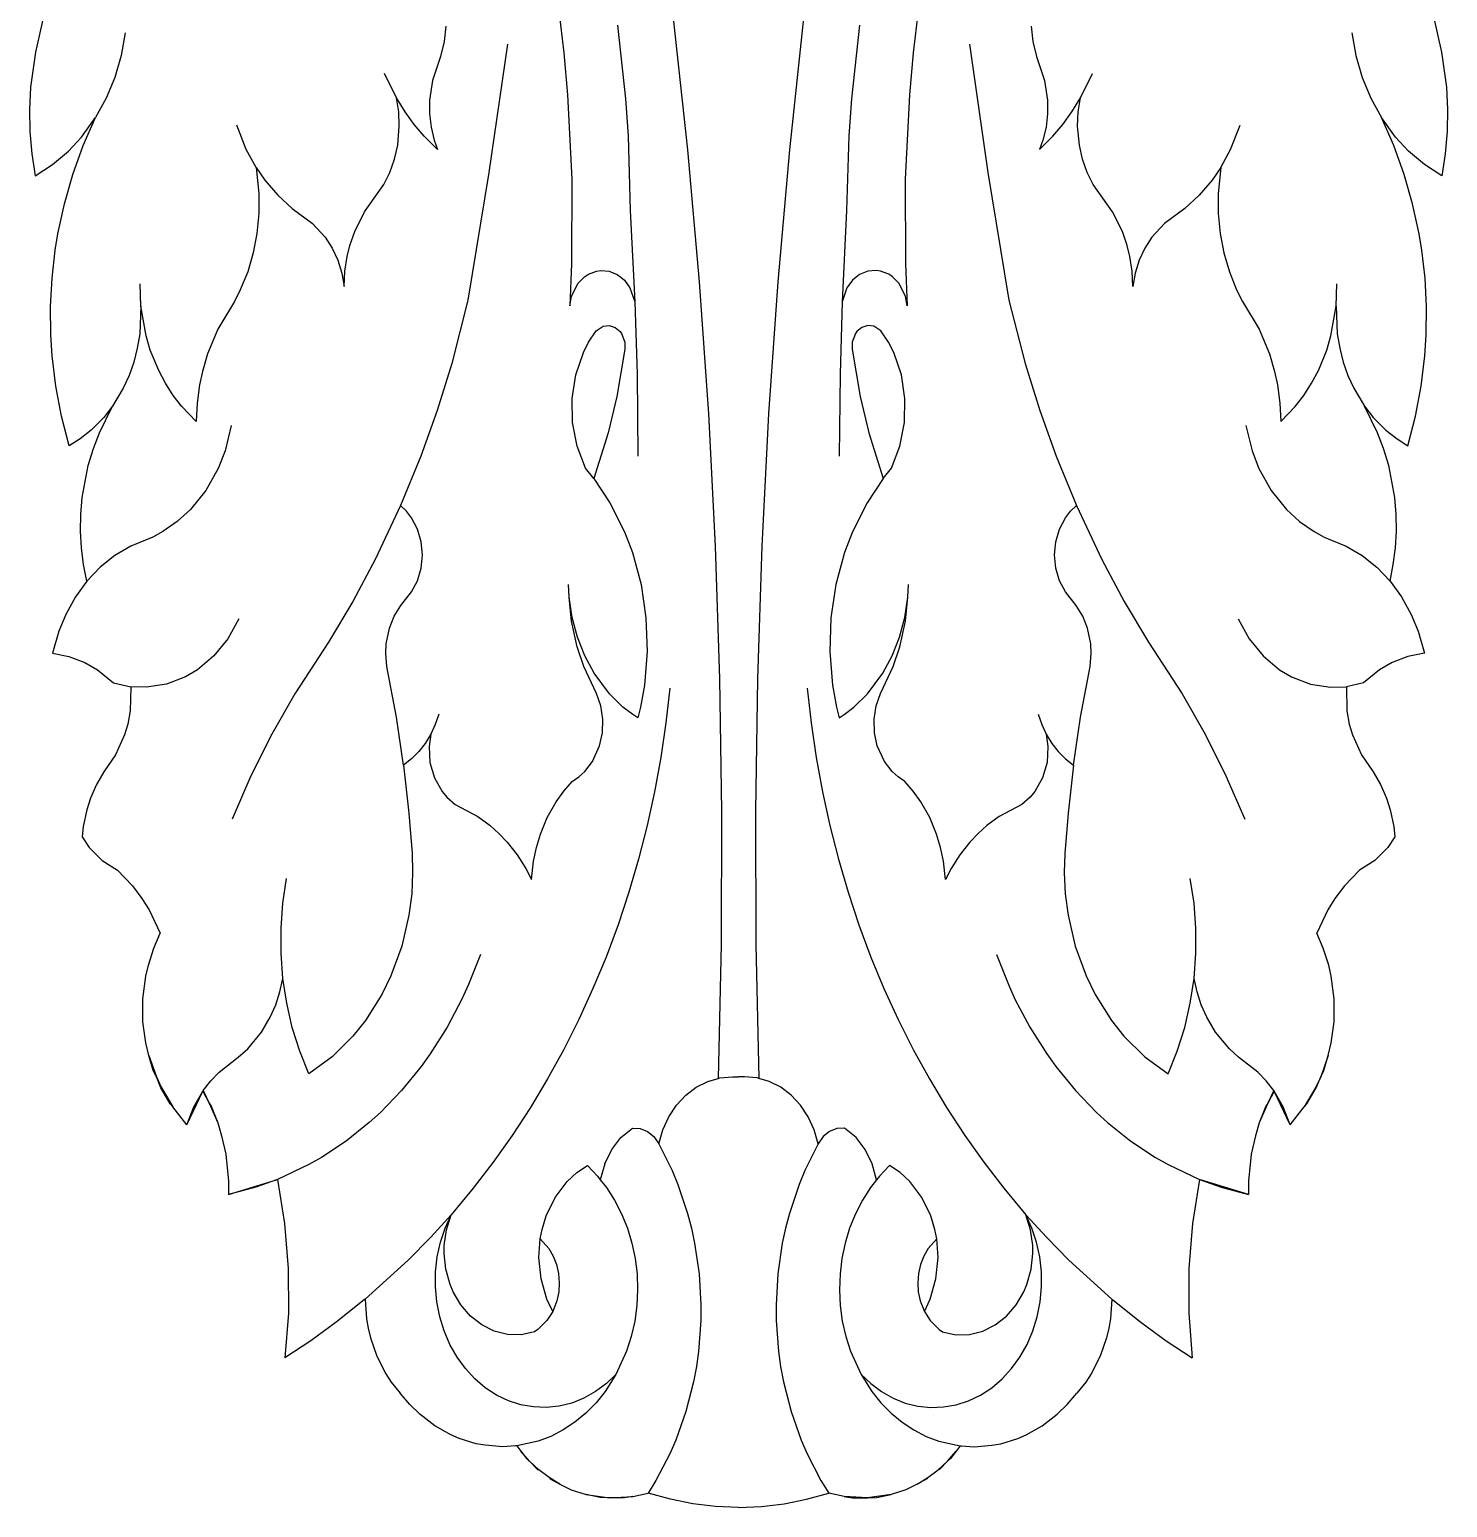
# Model space of a CAD drawing. Extents: x -785 to 785, y -677 to 677.
# Drawn here: x -70.9 to 51.1, y -137.6 to -10.3 of the extents above; entities that cross this region are included whole.
import ezdxf

# ---------------------------------------------------------------- set-up
doc = ezdxf.new("R2010")
doc.units = 0
doc.header["$MEASUREMENT"] = 0
doc.layers.get('0').update_dxf_attribs({"linetype": 'CONTINUOUS'})

msp = doc.modelspace()

# ---------------------------------------------------------------- linework, layer by layer
for p, q in [((-25.39, -8.73), (-24.96, -12.34)), ((5.56, -8.73), (5.13, -12.34)), ((-69.78, -9.49), (-70.43, -12.3)), ((-35.1, -10.07), (-35.26, -11.39)), ((-20.33, -9.96), (-19.64, -16.32)), ((-15.53, -9.36), (-14.31, -20.69)), ((-4.31, -9.36), (-5.52, -20.69)), ((0.5, -9.96), (-0.19, -16.32)), ((15.27, -10.07), (15.43, -11.39)), ((49.95, -9.49), (50.6, -12.3)), ((-62.7, -10.63), (-63.04, -12.58)), ((-35.26, -11.39), (-35.56, -12.68)), ((15.43, -11.39), (15.73, -12.68)), ((42.87, -10.63), (43.21, -12.58)), ((-70.43, -12.3), (-70.84, -15.31)), ((-63.04, -12.58), (-63.59, -14.47)), ((-35.56, -12.68), (-36.25, -14.73)), ((-29.81, -11.61), (-31.39, -22.64)), ((-24.96, -12.34), (-24.63, -15.96)), ((5.13, -12.34), (4.8, -15.96)), ((9.97, -11.61), (11.55, -22.64)), ((15.73, -12.68), (16.42, -14.73)), ((43.21, -12.58), (43.76, -14.47)), ((50.6, -12.3), (51.01, -15.31)), ((-63.59, -14.47), (-64.33, -16.26)), ((-39.36, -16.22), (-40.37, -14.14)), ((-36.25, -14.73), (-36.52, -16.44)), ((16.42, -14.73), (16.68, -16.44)), ((19.53, -16.22), (20.54, -14.14)), ((43.76, -14.47), (44.5, -16.26)), ((-70.84, -15.31), (-70.93, -17.22)), ((-64.33, -16.26), (-65.25, -17.93)), ((-39.16, -17.43), (-39.36, -16.22)), ((-38.61, -17.44), (-39.36, -16.22)), ((-36.52, -16.44), (-36.52, -17.6)), ((-24.63, -15.96), (-24.26, -23.22)), ((-19.64, -16.32), (-19.42, -19.51)), ((-0.19, -16.32), (-0.41, -19.51)), ((4.8, -15.96), (4.42, -23.22)), ((16.68, -16.44), (16.69, -17.6)), ((18.78, -17.44), (19.53, -16.22)), ((19.33, -17.43), (19.53, -16.22)), ((44.5, -16.26), (45.42, -17.93)), ((51.01, -15.31), (51.1, -17.22)), ((-70.93, -17.22), (-70.9, -19.13)), ((-39.11, -18.67), (-39.16, -17.43)), ((-37.83, -18.52), (-38.61, -17.44)), ((-36.52, -17.6), (-36.38, -18.75)), ((16.69, -17.6), (16.55, -18.75)), ((17.99, -18.52), (18.78, -17.44)), ((19.27, -18.67), (19.33, -17.43)), ((51.1, -17.22), (51.07, -19.13)), ((-66.47, -19.62), (-65.25, -17.93)), ((-66.31, -20.34), (-65.25, -17.93)), ((-52.28, -20.67), (-53.1, -18.58)), ((-39.25, -20.3), (-39.11, -18.67)), ((-36.97, -19.53), (-37.83, -18.52)), ((-36.38, -18.75), (-36.11, -19.87)), ((16.55, -18.75), (16.28, -19.87)), ((17.14, -19.53), (17.99, -18.52)), ((19.42, -20.3), (19.27, -18.67)), ((32.44, -20.67), (33.27, -18.58)), ((46.48, -20.34), (45.42, -17.93)), ((46.64, -19.62), (45.42, -17.93)), ((-70.9, -19.13), (-70.74, -21.04)), ((-67.59, -20.81), (-66.47, -19.62)), ((-67.21, -22.82), (-66.31, -20.34)), ((-39.52, -21.5), (-39.25, -20.3)), ((-35.82, -20.67), (-36.97, -19.53)), ((-36.11, -19.87), (-35.82, -20.67)), ((-19.42, -19.51), (-19.23, -25.91)), ((-0.41, -19.51), (-0.61, -25.91)), ((15.99, -20.67), (17.14, -19.53)), ((16.28, -19.87), (15.99, -20.67)), ((19.68, -21.5), (19.42, -20.3)), ((47.37, -22.82), (46.48, -20.34)), ((47.75, -20.81), (46.64, -19.62)), ((51.07, -19.13), (50.9, -21.04)), ((-70.74, -21.04), (-70.45, -22.93)), ((-68.96, -21.97), (-67.59, -20.81)), ((-51.43, -22.23), (-52.28, -20.67)), ((-39.92, -22.64), (-39.52, -21.5)), ((-14.31, -20.69), (-13.3, -32.05)), ((-5.52, -20.69), (-6.53, -32.05)), ((20.09, -22.64), (19.68, -21.5)), ((31.59, -22.23), (32.44, -20.67)), ((49.13, -21.97), (47.75, -20.81)), ((50.9, -21.04), (50.62, -22.93)), ((-70.45, -22.93), (-68.96, -21.97)), ((-67.93, -25.35), (-67.21, -22.82)), ((-51.43, -22.23), (-50.69, -23.31)), ((-51.43, -22.23), (-51.2, -24.45)), ((-40.45, -23.7), (-39.92, -22.64)), ((-31.39, -22.64), (-33.2, -33.63)), ((11.55, -22.64), (13.36, -33.63)), ((20.61, -23.7), (20.09, -22.64)), ((31.59, -22.23), (30.85, -23.31)), ((31.59, -22.23), (31.37, -24.45)), ((48.1, -25.35), (47.37, -22.82)), ((50.62, -22.93), (49.13, -21.97)), ((-50.69, -23.31), (-49.57, -24.61)), ((-42.1, -26.03), (-40.45, -23.7)), ((-24.26, -23.22), (-24.28, -30.51)), ((4.42, -23.22), (4.45, -30.51)), ((22.27, -26.03), (20.61, -23.7)), ((30.85, -23.31), (29.74, -24.61)), ((-68.49, -27.93), (-67.93, -25.35)), ((-51.2, -24.45), (-51.2, -26.18)), ((-49.57, -24.61), (-48.33, -25.74)), ((29.74, -24.61), (28.5, -25.74)), ((31.37, -24.45), (31.37, -26.18)), ((48.66, -27.93), (48.1, -25.35)), ((-51.2, -26.18), (-51.36, -27.89)), ((-48.33, -25.74), (-46.58, -27.03)), ((-42.95, -27.72), (-42.1, -26.03)), ((-19.23, -25.91), (-18.84, -33.78)), ((-0.61, -25.91), (-0.99, -33.78)), ((23.12, -27.72), (22.27, -26.03)), ((28.5, -25.74), (26.74, -27.03)), ((31.37, -26.18), (31.53, -27.89)), ((-68.73, -29.35), (-68.49, -27.93)), ((-51.36, -27.89), (-51.68, -29.57)), ((-46.58, -27.03), (-45.48, -28.23)), ((-43.37, -28.93), (-42.95, -27.72)), ((23.54, -28.93), (23.12, -27.72)), ((26.74, -27.03), (25.65, -28.23)), ((31.53, -27.89), (31.85, -29.57)), ((48.9, -29.35), (48.66, -27.93)), ((-45.48, -28.23), (-44.89, -29.18)), ((-44.89, -29.18), (-44.41, -30.21)), ((-43.6, -29.87), (-43.37, -28.93)), ((23.77, -29.87), (23.54, -28.93)), ((25.06, -29.18), (24.58, -30.21)), ((25.65, -28.23), (25.06, -29.18)), ((-69, -31.76), (-68.73, -29.35)), ((-51.68, -29.57), (-52.16, -31.2)), ((-44.41, -30.21), (-44.07, -31.31)), ((-43.8, -31.16), (-43.6, -29.87)), ((-24.28, -30.51), (-24.44, -34.14)), ((4.45, -30.51), (4.61, -34.14)), ((23.96, -31.16), (23.77, -29.87)), ((24.58, -30.21), (24.23, -31.31)), ((31.85, -29.57), (32.33, -31.2)), ((49.17, -31.76), (48.9, -29.35)), ((-69.12, -34.2), (-69, -31.76)), ((-52.16, -31.2), (-52.8, -32.76)), ((-44.07, -31.31), (-43.86, -32.46)), ((-43.86, -32.46), (-43.8, -31.16)), ((-23.72, -32.18), (-23.16, -31.62)), ((-23.16, -31.62), (-22.84, -31.41)), ((-22.84, -31.41), (-22.14, -31.14)), ((-22.14, -31.14), (-21.77, -31.09)), ((-21.77, -31.09), (-21.04, -31.15)), ((-21.04, -31.15), (-20.35, -31.44)), ((-20.35, -31.44), (-20.03, -31.66)), ((-20.03, -31.66), (-19.74, -31.93)), ((0.2, -31.66), (-0.1, -31.93)), ((0.51, -31.44), (0.2, -31.66)), ((1.21, -31.15), (0.51, -31.44)), ((1.94, -31.09), (1.21, -31.15)), ((2.31, -31.14), (1.94, -31.09)), ((3.01, -31.41), (2.31, -31.14)), ((3.33, -31.62), (3.01, -31.41)), ((3.89, -32.18), (3.33, -31.62)), ((24.02, -32.46), (23.96, -31.16)), ((24.23, -31.31), (24.02, -32.46)), ((32.33, -31.2), (32.96, -32.76)), ((49.29, -34.2), (49.17, -31.76)), ((-61.35, -34.17), (-61.42, -32.23)), ((-52.8, -32.76), (-53.3, -33.75)), ((-24.29, -33.3), (-23.72, -32.18)), ((-19.74, -31.93), (-19.26, -32.58)), ((-19.26, -32.58), (-18.84, -33.78)), ((-13.3, -32.05), (-12.5, -43.43)), ((-6.53, -32.05), (-7.33, -43.43)), ((-0.58, -32.58), (-0.99, -33.78)), ((-0.1, -31.93), (-0.58, -32.58)), ((4.45, -33.3), (3.89, -32.18)), ((32.96, -32.76), (33.47, -33.75)), ((41.51, -34.17), (41.59, -32.23)), ((-69.1, -36.63), (-69.12, -34.2)), ((-61.35, -34.17), (-61.45, -36.55)), ((-60.9, -36.72), (-61.35, -34.17)), ((-53.3, -33.75), (-54.72, -36.14)), ((-33.2, -33.63), (-34.6, -39.1)), ((-24.44, -34.14), (-24.29, -33.3)), ((-18.84, -33.78), (-18.65, -40.02)), ((-0.99, -33.78), (-1.18, -40.02)), ((4.61, -34.14), (4.45, -33.3)), ((13.36, -33.63), (14.76, -39.1)), ((33.47, -33.75), (34.89, -36.14)), ((41.07, -36.72), (41.51, -34.17)), ((41.51, -34.17), (41.62, -36.55)), ((49.27, -36.63), (49.29, -34.2)), ((-68.99, -38.42), (-69.1, -36.63)), ((-61.45, -36.55), (-61.66, -37.77)), ((-60.54, -37.94), (-60.9, -36.72)), ((-54.72, -36.14), (-55.62, -38.27)), ((-22.82, -37.25), (-22.17, -36.27)), ((-22.17, -36.27), (-21.56, -35.88)), ((-21.56, -35.88), (-21.04, -35.83)), ((-21.04, -35.83), (-20.54, -35.99)), ((-20.54, -35.99), (-20.11, -36.35)), ((-20.11, -36.35), (-20, -36.51)), ((-20, -36.51), (-19.71, -37.25)), ((0.16, -36.51), (-0.12, -37.25)), ((0.28, -36.35), (0.16, -36.51)), ((0.7, -35.99), (0.28, -36.35)), ((1.21, -35.83), (0.7, -35.99)), ((1.73, -35.88), (1.21, -35.83)), ((2.34, -36.27), (1.73, -35.88)), ((2.99, -37.25), (2.34, -36.27)), ((34.89, -36.14), (35.79, -38.27)), ((40.71, -37.94), (41.07, -36.72)), ((41.62, -36.55), (41.83, -37.77)), ((49.16, -38.42), (49.27, -36.63)), ((-61.66, -37.77), (-61.96, -38.97)), ((-59.82, -39.7), (-60.54, -37.94)), ((-23.93, -40.07), (-23.27, -38.14)), ((-23.27, -38.14), (-22.82, -37.25)), ((-19.7, -37.86), (-20.39, -41.92)), ((-19.71, -37.25), (-19.7, -37.86)), ((-0.12, -37.25), (-0.13, -37.86)), ((-0.13, -37.86), (0.56, -41.92)), ((3.44, -38.14), (2.99, -37.25)), ((4.1, -40.07), (3.44, -38.14)), ((39.99, -39.7), (40.71, -37.94)), ((41.83, -37.77), (42.13, -38.97)), ((-68.68, -41.04), (-68.99, -38.42)), ((-61.96, -38.97), (-62.37, -40.12)), ((-55.62, -38.27), (-56.06, -39.77)), ((-34.6, -39.1), (-35.84, -43.13)), ((14.76, -39.1), (16.01, -43.13)), ((35.79, -38.27), (36.23, -39.77)), ((42.13, -38.97), (42.54, -40.12)), ((48.84, -41.04), (49.16, -38.42)), ((-62.37, -40.12), (-62.87, -41.23)), ((-59.24, -40.8), (-59.82, -39.7)), ((-56.06, -39.77), (-56.31, -40.93)), ((-24.24, -42.11), (-23.93, -40.07)), ((-18.65, -40.02), (-18.58, -47.08)), ((-1.18, -40.02), (-1.25, -47.08)), ((4.41, -42.11), (4.1, -40.07)), ((36.23, -39.77), (36.47, -40.93)), ((39.4, -40.8), (39.99, -39.7)), ((42.54, -40.12), (43.04, -41.23)), ((-68.19, -43.63), (-68.68, -41.04)), ((-62.87, -41.23), (-63.79, -42.76)), ((-58.57, -41.84), (-59.24, -40.8)), ((-57.83, -42.8), (-58.57, -41.84)), ((-56.31, -40.93), (-56.51, -42.5)), ((-20.39, -41.92), (-21.13, -45.06)), ((0.56, -41.92), (1.3, -45.06)), ((36.47, -40.93), (36.68, -42.5)), ((37.99, -42.8), (38.74, -41.84)), ((38.74, -41.84), (39.4, -40.8)), ((43.04, -41.23), (43.95, -42.76)), ((48.36, -43.63), (48.84, -41.04)), ((-64.92, -45.07), (-63.79, -42.76)), ((-63.79, -42.76), (-64.54, -43.73)), ((-56.58, -44.09), (-57.83, -42.8)), ((-56.51, -42.5), (-56.58, -44.09)), ((-35.84, -43.13), (-37.26, -47.08)), ((-24.2, -44.18), (-24.24, -42.11)), ((4.37, -44.18), (4.41, -42.11)), ((16.01, -43.13), (17.43, -47.08)), ((36.68, -42.5), (36.75, -44.09)), ((36.75, -44.09), (37.99, -42.8)), ((43.95, -42.76), (44.71, -43.73)), ((45.08, -45.07), (43.95, -42.76)), ((-67.53, -46.18), (-68.19, -43.63)), ((-64.54, -43.73), (-65.63, -44.83)), ((-53.57, -44.44), (-54.11, -46.6)), ((-23.81, -46.2), (-24.2, -44.18)), ((-12.5, -43.43), (-11.91, -54.83)), ((-7.33, -43.43), (-7.92, -54.83)), ((3.98, -46.2), (4.37, -44.18)), ((33.74, -44.44), (34.28, -46.6)), ((44.71, -43.73), (45.8, -44.83)), ((47.7, -46.18), (48.36, -43.63)), ((-66.59, -45.59), (-67.53, -46.18)), ((-65.63, -44.83), (-66.59, -45.59)), ((-65.43, -46.42), (-64.92, -45.07)), ((-21.13, -45.06), (-22.37, -48.99)), ((1.3, -45.06), (2.54, -48.99)), ((45.6, -46.42), (45.08, -45.07)), ((45.8, -44.83), (46.76, -45.59)), ((46.76, -45.59), (47.7, -46.18)), ((-65.88, -47.88), (-65.43, -46.42)), ((-54.11, -46.6), (-54.71, -48.14)), ((-23.08, -48.09), (-23.81, -46.2)), ((3.25, -48.09), (3.98, -46.2)), ((34.28, -46.6), (34.88, -48.14)), ((46.05, -47.88), (45.6, -46.42)), ((-66.4, -50.64), (-65.88, -47.88)), ((-54.71, -48.14), (-55.77, -50.02)), ((-37.26, -47.08), (-39, -51.32)), ((-22.37, -48.99), (-23.08, -48.09)), ((2.54, -48.99), (3.25, -48.09)), ((17.43, -47.08), (19.17, -51.32)), ((34.88, -48.14), (35.94, -50.02)), ((46.56, -50.64), (46.05, -47.88)), ((-22.37, -48.99), (-20.98, -51.08)), ((2.54, -48.99), (1.15, -51.08)), ((-66.52, -52.08), (-66.4, -50.64)), ((-55.77, -50.02), (-57.08, -51.66)), ((35.94, -50.02), (37.25, -51.66)), ((46.69, -52.08), (46.56, -50.64)), ((-66.54, -53.53), (-66.52, -52.08)), ((-57.08, -51.66), (-58.22, -52.7)), ((-39, -51.32), (-41.18, -55.95)), ((-38.5, -51.8), (-39, -51.32)), ((-38.06, -52.37), (-38.5, -51.8)), ((-20.98, -51.08), (-19.73, -53.58)), ((1.15, -51.08), (-0.1, -53.58)), ((18.23, -52.37), (18.66, -51.8)), ((18.66, -51.8), (19.17, -51.32)), ((19.17, -51.32), (21.35, -55.95)), ((37.25, -51.66), (38.38, -52.7)), ((46.71, -53.53), (46.69, -52.08)), ((-58.22, -52.7), (-59.45, -53.56)), ((-37.55, -53.34), (-38.06, -52.37)), ((-37.23, -54.43), (-37.55, -53.34)), ((17.4, -54.43), (17.72, -53.34)), ((17.72, -53.34), (18.23, -52.37)), ((38.38, -52.7), (39.62, -53.56)), ((-66.46, -54.97), (-66.54, -53.53)), ((-60.32, -54.03), (-62.22, -54.81)), ((-59.45, -53.56), (-60.32, -54.03)), ((-37.12, -55.57), (-37.23, -54.43)), ((-19.73, -53.58), (-19.05, -55.35)), ((-0.1, -53.58), (-0.78, -55.35)), ((17.29, -55.57), (17.4, -54.43)), ((39.62, -53.56), (40.49, -54.03)), ((40.49, -54.03), (42.39, -54.81)), ((46.63, -54.97), (46.71, -53.53)), ((-66.28, -56.4), (-66.46, -54.97)), ((-63.59, -55.62), (-64.85, -56.62)), ((-62.22, -54.81), (-63.59, -55.62)), ((-41.18, -55.95), (-43.12, -59.57)), ((-37.23, -56.7), (-37.12, -55.57)), ((-19.05, -55.35), (-18.3, -58.12)), ((-11.91, -54.83), (-11.54, -66.24)), ((-7.92, -54.83), (-8.29, -66.24)), ((-0.78, -55.35), (-1.53, -58.12)), ((17.4, -56.7), (17.29, -55.57)), ((21.35, -55.95), (23.29, -59.57)), ((42.39, -54.81), (43.75, -55.62)), ((43.75, -55.62), (45.02, -56.62)), ((46.44, -56.4), (46.63, -54.97)), ((-65.99, -57.82), (-66.28, -56.4)), ((-64.85, -56.62), (-65.99, -57.82)), ((-37.54, -57.79), (-37.23, -56.7)), ((17.71, -57.79), (17.4, -56.7)), ((45.02, -56.62), (46.16, -57.82)), ((46.16, -57.82), (46.44, -56.4)), ((-65.99, -57.82), (-66.99, -59.18)), ((-38.05, -58.76), (-37.54, -57.79)), ((-24.49, -59.2), (-24.55, -58.11)), ((-18.3, -58.12), (-17.88, -60.98)), ((-1.53, -58.12), (-1.96, -60.98)), ((4.66, -59.2), (4.72, -58.11)), ((18.22, -58.76), (17.71, -57.79)), ((46.16, -57.82), (47.16, -59.18)), ((-66.99, -59.18), (-67.82, -60.69)), ((-43.12, -59.57), (-45.21, -63.09)), ((-38.99, -59.93), (-38.05, -58.76)), ((-24.29, -61.28), (-24.49, -59.2)), ((-24.23, -60.95), (-24.49, -59.2)), ((4.4, -60.95), (4.66, -59.2)), ((4.45, -61.28), (4.66, -59.2)), ((19.16, -59.93), (18.22, -58.76)), ((23.29, -59.57), (25.38, -63.09)), ((47.16, -59.18), (47.99, -60.69)), ((-67.82, -60.69), (-68.42, -62.12)), ((-39.95, -61.86), (-39.54, -60.84)), ((-39.54, -60.84), (-38.99, -59.93)), ((-23.78, -62.64), (-24.23, -60.95)), ((-17.88, -60.98), (-17.78, -63.88)), ((-1.96, -60.98), (-2.05, -63.88)), ((3.95, -62.64), (4.4, -60.95)), ((19.71, -60.84), (19.16, -59.93)), ((20.12, -61.86), (19.71, -60.84)), ((47.99, -60.69), (48.59, -62.12)), ((-68.42, -62.12), (-68.95, -64.03)), ((-52.92, -61.08), (-53.87, -62.79)), ((-40.24, -63.22), (-39.95, -61.86)), ((-23.79, -63.48), (-24.29, -61.28)), ((3.96, -63.48), (4.45, -61.28)), ((20.4, -63.22), (20.12, -61.86)), ((33.09, -61.08), (34.04, -62.79)), ((48.59, -62.12), (49.12, -64.03)), ((-53.87, -62.79), (-55.06, -64.26)), ((-45.21, -63.09), (-48.1, -67.54)), ((-40.28, -64.06), (-40.24, -63.22)), ((-23.22, -65.17), (-23.79, -63.48)), ((-23.15, -64.25), (-23.78, -62.64)), ((3.32, -64.25), (3.95, -62.64)), ((3.39, -65.17), (3.96, -63.48)), ((20.45, -64.06), (20.4, -63.22)), ((25.38, -63.09), (28.26, -67.54)), ((34.04, -62.79), (35.23, -64.26)), ((-68.95, -64.03), (-67.54, -64.3)), ((-67.54, -64.3), (-66.17, -64.83)), ((-66.17, -64.83), (-65.09, -65.45)), ((-55.06, -64.26), (-56.47, -65.45)), ((-40.18, -65.18), (-40.28, -64.06)), ((-22.34, -65.74), (-23.15, -64.25)), ((-17.78, -63.88), (-18.02, -66.77)), ((-2.05, -63.88), (-1.82, -66.77)), ((2.51, -65.74), (3.32, -64.25)), ((20.35, -65.18), (20.45, -64.06)), ((35.23, -64.26), (36.64, -65.45)), ((46.34, -64.83), (45.26, -65.45)), ((47.7, -64.3), (46.34, -64.83)), ((49.12, -64.03), (47.7, -64.3)), ((-65.09, -65.45), (-63.72, -66.58)), ((-57.5, -66.07), (-59.15, -66.7)), ((-56.47, -65.45), (-57.5, -66.07)), ((-39.36, -69.54), (-40.18, -65.18)), ((-22.13, -67.5), (-23.22, -65.17)), ((-21.01, -67.52), (-22.34, -65.74)), ((1.18, -67.52), (2.51, -65.74)), ((2.3, -67.5), (3.39, -65.17)), ((19.53, -69.54), (20.35, -65.18)), ((36.64, -65.45), (37.67, -66.07)), ((37.67, -66.07), (39.31, -66.7)), ((45.26, -65.45), (43.89, -66.58)), ((-63.72, -66.58), (-62.23, -66.91)), ((-62.23, -66.91), (-62.27, -68.99)), ((-60.86, -66.96), (-62.23, -66.91)), ((-59.15, -66.7), (-60.86, -66.96)), ((-18.02, -66.77), (-18.36, -68.67)), ((-15.83, -67.04), (-16.16, -70.03)), ((-11.54, -66.24), (-11.37, -77.66)), ((-8.29, -66.24), (-8.46, -77.66)), ((-4, -67.04), (-3.67, -70.03)), ((-1.82, -66.77), (-1.47, -68.67)), ((39.31, -66.7), (41.03, -66.96)), ((41.03, -66.96), (42.4, -66.91)), ((43.89, -66.58), (42.4, -66.91)), ((42.4, -66.91), (42.43, -68.99)), ((-48.1, -67.54), (-50.08, -71)), ((-21.76, -68.57), (-22.13, -67.5)), ((-21.59, -69.71), (-21.76, -68.57)), ((-19.86, -68.66), (-21.01, -67.52)), ((-19.02, -69.31), (-19.86, -68.66)), ((-18.36, -68.67), (-18.58, -69.6)), ((-1.47, -68.67), (-1.25, -69.6)), ((-0.81, -69.31), (0.02, -68.66)), ((0.02, -68.66), (1.18, -67.52)), ((1.76, -69.71), (1.93, -68.57)), ((1.93, -68.57), (2.3, -67.5)), ((28.26, -67.54), (30.24, -71)), ((-62.27, -68.99), (-62.48, -70.13)), ((-38.74, -73.66), (-39.36, -69.54)), ((-35.7, -69.27), (-36.01, -70.17)), ((-21.63, -70.87), (-21.59, -69.71)), ((-18.58, -69.6), (-19.02, -69.31)), ((-1.25, -69.6), (-0.81, -69.31)), ((1.8, -70.87), (1.76, -69.71)), ((15.87, -69.27), (16.18, -70.17)), ((18.91, -73.66), (19.53, -69.54)), ((42.43, -68.99), (42.65, -70.13)), ((-62.75, -71.06), (-63.53, -72.77)), ((-62.48, -70.13), (-62.75, -71.06)), ((-50.08, -71), (-51.88, -74.59)), ((-36.41, -71.01), (-36.88, -71.79)), ((-36.41, -71.01), (-36.55, -72.05)), ((-36.01, -70.17), (-36.41, -71.01)), ((-21.87, -71.99), (-21.63, -70.87)), ((-16.16, -70.03), (-16.6, -73)), ((-3.67, -70.03), (-3.23, -73)), ((2.03, -71.99), (1.8, -70.87)), ((16.18, -70.17), (16.57, -71.01)), ((16.57, -71.01), (16.72, -72.05)), ((16.57, -71.01), (17.05, -71.79)), ((30.24, -71), (32.04, -74.59)), ((42.65, -70.13), (42.92, -71.06)), ((42.92, -71.06), (43.7, -72.77)), ((-37.44, -72.5), (-38.06, -73.13)), ((-36.88, -71.79), (-37.44, -72.5)), ((-36.55, -72.05), (-36.47, -73.44)), ((-22.48, -73.35), (-21.87, -71.99)), ((2.65, -73.35), (2.03, -71.99)), ((16.72, -72.05), (16.64, -73.44)), ((17.05, -71.79), (17.61, -72.5)), ((17.61, -72.5), (18.23, -73.13)), ((-63.53, -72.77), (-64.55, -74.23)), ((-38.06, -73.13), (-38.74, -73.66)), ((-38.74, -73.66), (-38.28, -77.81)), ((-36.47, -73.44), (-36.09, -74.77)), ((-23.14, -74.21), (-22.48, -73.35)), ((-16.6, -73), (-17.14, -75.95)), ((-3.23, -73), (-2.69, -75.95)), ((3.31, -74.21), (2.65, -73.35)), ((16.64, -73.44), (16.26, -74.77)), ((18.23, -73.13), (18.91, -73.66)), ((18.91, -73.66), (18.45, -77.81)), ((43.7, -72.77), (44.72, -74.23)), ((-64.55, -74.23), (-65.18, -75.33)), ((-51.88, -74.59), (-53.49, -78.31)), ((-36.09, -74.77), (-35.43, -75.93)), ((-24.23, -75.07), (-23.66, -74.68)), ((-23.66, -74.68), (-23.14, -74.21)), ((3.83, -74.68), (3.31, -74.21)), ((4.39, -75.07), (3.83, -74.68)), ((16.26, -74.77), (15.6, -75.93)), ((32.04, -74.59), (33.66, -78.31)), ((44.72, -74.23), (45.34, -75.33)), ((-65.18, -75.33), (-65.68, -76.51)), ((-35.43, -75.93), (-35.01, -76.43)), ((-25.61, -76.83), (-24.96, -75.91)), ((-24.96, -75.91), (-24.23, -75.07)), ((-17.14, -75.95), (-17.78, -78.87)), ((-2.69, -75.95), (-2.06, -78.87)), ((5.12, -75.91), (4.39, -75.07)), ((5.78, -76.83), (5.12, -75.91)), ((15.6, -75.93), (15.18, -76.43)), ((45.34, -75.33), (45.85, -76.51)), ((-66, -77.51), (-66.31, -78.95)), ((-65.68, -76.51), (-66, -77.51)), ((-35.01, -76.43), (-34.29, -77.05)), ((-34.29, -77.05), (-32.35, -78.09)), ((-26.37, -78.17), (-25.61, -76.83)), ((6.54, -78.17), (5.78, -76.83)), ((14.46, -77.05), (12.52, -78.09)), ((15.18, -76.43), (14.46, -77.05)), ((45.85, -76.51), (46.17, -77.51)), ((46.17, -77.51), (46.48, -78.95)), ((-38.28, -77.81), (-38.01, -81.28)), ((-32.35, -78.09), (-31.28, -78.87)), ((-31.28, -78.87), (-30.53, -79.54)), ((-26.97, -79.61), (-26.37, -78.17)), ((-11.37, -77.66), (-11.42, -89.08)), ((-8.46, -77.66), (-8.42, -89.08)), ((7.13, -79.61), (6.54, -78.17)), ((11.45, -78.87), (10.7, -79.54)), ((12.52, -78.09), (11.45, -78.87)), ((18.45, -77.81), (18.18, -81.28)), ((-66.31, -78.95), (-66.41, -79.84)), ((-66.41, -79.84), (-65.8, -80.74)), ((-30.53, -79.54), (-29.83, -80.28)), ((-27.31, -80.75), (-26.97, -79.61)), ((-17.78, -78.87), (-18.51, -81.76)), ((-2.06, -78.87), (-1.32, -81.76)), ((7.48, -80.75), (7.13, -79.61)), ((10.7, -79.54), (9.99, -80.28)), ((46.58, -79.84), (45.96, -80.74)), ((46.48, -78.95), (46.58, -79.84)), ((-65.8, -80.74), (-64.68, -81.88)), ((-38.01, -81.28), (-37.96, -82.9)), ((-29.83, -80.28), (-28.97, -81.37)), ((-28.97, -81.37), (-28.22, -82.56)), ((-27.56, -81.92), (-27.31, -80.75)), ((7.72, -81.92), (7.48, -80.75)), ((9.14, -81.37), (8.39, -82.56)), ((9.99, -80.28), (9.14, -81.37)), ((18.18, -81.28), (18.12, -82.9)), ((45.96, -80.74), (44.85, -81.88)), ((-64.68, -81.88), (-63.37, -82.69)), ((-28.22, -82.56), (-27.73, -83.51)), ((-27.73, -83.51), (-27.56, -81.92)), ((-18.51, -81.76), (-19.35, -84.61)), ((-1.32, -81.76), (-0.48, -84.61)), ((7.9, -83.51), (7.72, -81.92)), ((8.39, -82.56), (7.9, -83.51)), ((44.85, -81.88), (43.54, -82.69)), ((-63.37, -82.69), (-62.08, -84.06)), ((-49.13, -85.54), (-48.81, -83.41)), ((-37.96, -82.9), (-38.04, -84.75)), ((18.12, -82.9), (18.21, -84.75)), ((29.3, -85.54), (28.97, -83.41)), ((43.54, -82.69), (42.25, -84.06)), ((-62.08, -84.06), (-61.26, -85.15)), ((-61.26, -85.15), (-60.64, -86.13)), ((-38.04, -84.75), (-38.28, -86.58)), ((-19.35, -84.61), (-20.28, -87.42)), ((-0.48, -84.61), (0.45, -87.42)), ((18.21, -84.75), (18.45, -86.58)), ((41.42, -85.15), (40.8, -86.13)), ((42.25, -84.06), (41.42, -85.15)), ((-60.64, -86.13), (-59.68, -88.12)), ((-49.29, -87.7), (-49.13, -85.54)), ((29.46, -87.7), (29.3, -85.54)), ((40.8, -86.13), (39.85, -88.12)), ((-49.29, -89.86), (-49.29, -87.7)), ((-38.28, -86.58), (-38.9, -89.25)), ((-20.28, -87.42), (-21.31, -90.18)), ((0.45, -87.42), (1.48, -90.18)), ((18.45, -86.58), (19.07, -89.25)), ((29.46, -89.86), (29.46, -87.7)), ((-60.24, -89.42), (-59.68, -88.12)), ((40.41, -89.42), (39.85, -88.12)), ((-60.71, -90.88), (-60.24, -89.42)), ((-49.13, -92.02), (-49.29, -89.86)), ((-38.9, -89.25), (-39.83, -91.8)), ((-32.13, -89.95), (-33.14, -92.54)), ((-21.31, -90.18), (-22.44, -92.89)), ((-11.42, -89.08), (-11.67, -100.64)), ((-8.42, -89.08), (-8.16, -100.64)), ((1.48, -90.18), (2.6, -92.89)), ((12.3, -89.95), (13.31, -92.54)), ((19.07, -89.25), (20, -91.8)), ((29.29, -92.02), (29.46, -89.86)), ((40.88, -90.88), (40.41, -89.42)), ((-60.93, -91.83), (-60.71, -90.88)), ((41.1, -91.83), (40.88, -90.88)), ((-61.18, -93.78), (-60.93, -91.83)), ((-49.38, -93.18), (-49.13, -92.02)), ((-48.8, -94.16), (-49.13, -92.02)), ((-39.83, -91.8), (-40.61, -93.41)), ((-33.14, -92.54), (-33.72, -93.8)), ((13.31, -92.54), (13.88, -93.8)), ((20, -91.8), (20.78, -93.41)), ((28.97, -94.16), (29.29, -92.02)), ((29.55, -93.18), (29.29, -92.02)), ((41.35, -93.78), (41.1, -91.83)), ((-61.17, -95.75), (-61.18, -93.78)), ((-49.75, -94.29), (-49.38, -93.18)), ((-40.61, -93.41), (-42.02, -95.63)), ((-33.72, -93.8), (-35, -96.23)), ((-22.44, -92.89), (-23.65, -95.55)), ((2.6, -92.89), (3.82, -95.55)), ((13.88, -93.8), (15.16, -96.23)), ((20.78, -93.41), (22.19, -95.63)), ((29.91, -94.29), (29.55, -93.18)), ((41.34, -95.75), (41.35, -93.78)), ((-50.98, -96.66), (-50.21, -95.35)), ((-50.21, -95.35), (-49.75, -94.29)), ((-48.32, -96.25), (-48.8, -94.16)), ((28.49, -96.25), (28.97, -94.16)), ((30.38, -95.35), (29.91, -94.29)), ((31.15, -96.66), (30.38, -95.35)), ((-60.93, -97.57), (-61.17, -95.75)), ((-52.16, -98.08), (-50.98, -96.66)), ((-47.68, -98.28), (-48.32, -96.25)), ((-42.02, -95.63), (-43.1, -96.98)), ((-35, -96.23), (-36.44, -98.52)), ((-23.65, -95.55), (-24.96, -98.14)), ((3.82, -95.55), (5.12, -98.14)), ((15.16, -96.23), (16.61, -98.52)), ((22.19, -95.63), (23.26, -96.98)), ((27.85, -98.28), (28.49, -96.25)), ((32.33, -98.08), (31.15, -96.66)), ((41.1, -97.57), (41.34, -95.75)), ((-60.67, -98.65), (-60.93, -97.57)), ((-43.1, -96.98), (-44.9, -98.77)), ((23.26, -96.98), (25.07, -98.77)), ((40.84, -98.65), (41.1, -97.57)), ((-60.67, -98.65), (-60.02, -100.5)), ((-60.28, -99.94), (-60.67, -98.65)), ((-54.62, -100.08), (-52.97, -98.81)), ((-52.97, -98.81), (-52.16, -98.08)), ((-46.9, -100.24), (-47.68, -98.28)), ((-44.9, -98.77), (-46.9, -100.24)), ((-36.44, -98.52), (-37.23, -99.6)), ((-24.96, -98.14), (-26.35, -100.67)), ((5.12, -98.14), (6.52, -100.67)), ((16.61, -98.52), (17.4, -99.6)), ((25.07, -98.77), (27.07, -100.24)), ((27.07, -100.24), (27.85, -98.28)), ((33.13, -98.81), (32.33, -98.08)), ((34.79, -100.08), (33.13, -98.81)), ((40.84, -98.65), (40.19, -100.5)), ((40.45, -99.94), (40.84, -98.65)), ((-60.02, -100.5), (-60.28, -99.94)), ((-55.34, -100.83), (-54.62, -100.08)), ((-37.23, -99.6), (-38.91, -101.66)), ((17.4, -99.6), (19.08, -101.66)), ((35.5, -100.83), (34.79, -100.08)), ((40.19, -100.5), (40.45, -99.94)), ((-60.02, -100.5), (-59.61, -101.39)), ((-59.64, -101.43), (-60.02, -100.5)), ((-58.84, -102.81), (-59.64, -101.43)), ((-59.61, -101.39), (-58.61, -103.08)), ((-57.39, -104.62), (-56.02, -101.74)), ((-56.79, -103.08), (-56.02, -101.74)), ((-56.02, -101.74), (-55.98, -101.68)), ((-56.02, -101.74), (-55.48, -102.76)), ((-55.98, -101.68), (-55.34, -100.83)), ((-55.98, -101.68), (-55.48, -102.76)), ((-38.91, -101.66), (-40.73, -103.55)), ((-26.35, -100.67), (-27.83, -103.14)), ((-14.46, -102.08), (-13.55, -101.39)), ((-13.55, -101.39), (-12.56, -100.89)), ((-12.56, -100.89), (-11.67, -100.64)), ((-11.67, -100.64), (-11.52, -100.59)), ((-11.52, -100.59), (-10.44, -100.5)), ((-10.44, -100.5), (-9.92, -100.5)), ((-9.39, -100.5), (-9.92, -100.5)), ((-8.32, -100.59), (-9.39, -100.5)), ((-8.16, -100.64), (-8.32, -100.59)), ((-7.27, -100.89), (-8.16, -100.64)), ((-6.28, -101.39), (-7.27, -100.89)), ((-5.38, -102.08), (-6.28, -101.39)), ((6.52, -100.67), (7.99, -103.14)), ((19.08, -101.66), (20.9, -103.55)), ((36.15, -101.68), (35.5, -100.83)), ((36.15, -101.68), (35.64, -102.76)), ((36.19, -101.74), (35.64, -102.76)), ((36.19, -101.74), (36.15, -101.68)), ((36.96, -103.08), (36.19, -101.74)), ((37.56, -104.62), (36.19, -101.74)), ((39.77, -101.39), (38.77, -103.08)), ((39.01, -102.81), (39.81, -101.43)), ((40.19, -100.5), (39.77, -101.39)), ((39.81, -101.43), (40.19, -100.5)), ((-58.61, -103.08), (-58.84, -102.81)), ((-55.48, -102.76), (-54.74, -104.46)), ((-55.48, -102.76), (-55.3, -103.03)), ((-55.3, -103.03), (-54.74, -104.46)), ((-15.91, -103.94), (-15.25, -102.94)), ((-15.25, -102.94), (-14.46, -102.08)), ((-4.58, -102.94), (-5.38, -102.08)), ((-3.92, -103.94), (-4.58, -102.94)), ((35.64, -102.76), (34.91, -104.46)), ((35.47, -103.03), (34.91, -104.46)), ((35.64, -102.76), (35.47, -103.03)), ((38.77, -103.08), (39.01, -102.81)), ((-57.39, -104.62), (-58.61, -103.08)), ((-57.39, -104.62), (-56.79, -103.08)), ((-40.73, -103.55), (-41.69, -104.43)), ((-27.83, -103.14), (-29.39, -105.53)), ((-16.42, -105.05), (-15.91, -103.94)), ((-3.41, -105.05), (-3.92, -103.94)), ((7.99, -103.14), (9.56, -105.53)), ((20.9, -103.55), (21.85, -104.43)), ((37.56, -104.62), (36.96, -103.08)), ((37.56, -104.62), (38.77, -103.08)), ((-54.74, -104.46), (-54.4, -105.57)), ((-54.4, -105.57), (-54.05, -107.16)), ((-41.69, -104.43), (-43.69, -106.03)), ((-29.39, -105.53), (-31.03, -107.84)), ((-20.03, -105.71), (-19.05, -104.9)), ((-19.05, -104.9), (-18.38, -104.94)), ((-18.38, -104.94), (-17.75, -105.19)), ((-17.75, -105.19), (-17.19, -105.64)), ((-16.77, -106.25), (-16.42, -105.05)), ((-3.06, -106.25), (-3.41, -105.05)), ((-2.08, -105.19), (-2.64, -105.64)), ((-1.45, -104.94), (-2.08, -105.19)), ((-0.78, -104.9), (-1.45, -104.94)), ((0.2, -105.71), (-0.78, -104.9)), ((9.56, -105.53), (11.2, -107.84)), ((21.85, -104.43), (23.86, -106.03)), ((34.57, -105.57), (34.22, -107.16)), ((34.91, -104.46), (34.57, -105.57)), ((-43.69, -106.03), (-45.81, -107.43)), ((-21.43, -107.97), (-20.83, -106.75)), ((-20.83, -106.75), (-20.03, -105.71)), ((-17.19, -105.64), (-16.77, -106.25)), ((-16.77, -106.25), (-15.62, -108.56)), ((-3.06, -106.25), (-4.21, -108.56)), ((-2.64, -105.64), (-3.06, -106.25)), ((1, -106.75), (0.2, -105.71)), ((1.6, -107.97), (1, -106.75)), ((23.86, -106.03), (25.97, -107.43)), ((-54.05, -107.16), (-53.82, -109.46)), ((-46.9, -108.05), (-49.6, -109.33)), ((-45.81, -107.43), (-46.9, -108.05)), ((-31.03, -107.84), (-32.75, -110.08)), ((-21.43, -107.97), (-21.81, -109.35)), ((1.97, -109.35), (1.6, -107.97)), ((11.2, -107.84), (12.92, -110.08)), ((25.97, -107.43), (27.07, -108.05)), ((27.07, -108.05), (29.77, -109.33)), ((34.22, -107.16), (33.99, -109.46)), ((-53.82, -110.62), (-49.69, -109.35)), ((-49.69, -109.35), (-51.46, -109.99)), ((-49.6, -109.33), (-49.69, -109.35)), ((-49.6, -109.33), (-48.98, -113.13)), ((-24.65, -109.5), (-23.82, -108.74)), ((-23.82, -108.74), (-22.92, -108.13)), ((-22.92, -108.13), (-22.06, -109.03)), ((-22.06, -109.03), (-21.81, -109.35)), ((-21.81, -109.35), (-21.27, -110.03)), ((-15.62, -108.56), (-15.13, -109.76)), ((-4.21, -108.56), (-4.7, -109.76)), ((1.97, -109.35), (1.44, -110.03)), ((2.22, -109.03), (1.97, -109.35)), ((3.09, -108.13), (2.22, -109.03)), ((3.99, -108.74), (3.09, -108.13)), ((4.82, -109.5), (3.99, -108.74)), ((29.77, -109.33), (29.15, -113.13)), ((29.77, -109.33), (29.86, -109.35)), ((33.99, -110.62), (29.86, -109.35)), ((29.86, -109.35), (31.62, -109.99)), ((-53.82, -109.46), (-53.82, -110.62)), ((-51.46, -109.99), (-53.82, -110.62)), ((-32.75, -110.08), (-34.66, -112.36)), ((-25.69, -110.87), (-24.65, -109.5)), ((-21.27, -110.03), (-20.58, -111.12)), ((-15.13, -109.76), (-14.3, -112.25)), ((-4.7, -109.76), (-5.54, -112.25)), ((1.44, -110.03), (0.75, -111.12)), ((5.86, -110.87), (4.82, -109.5)), ((12.92, -110.08), (14.82, -112.36)), ((31.62, -109.99), (33.99, -110.62)), ((33.99, -109.46), (33.99, -110.62)), ((-26.47, -112.46), (-25.69, -110.87)), ((-20.58, -111.12), (-19.98, -112.29)), ((0.75, -111.12), (0.15, -112.29)), ((6.64, -112.46), (5.86, -110.87)), ((-48.98, -113.13), (-48.67, -116.98)), ((-34.66, -112.36), (-36.41, -114.3)), ((-35.17, -113.51), (-34.66, -112.36)), ((-35.06, -113.65), (-34.66, -112.36)), ((-26.82, -113.62), (-26.47, -112.46)), ((-19.98, -112.29), (-19.48, -113.52)), ((-14.3, -112.25), (-13.96, -113.53)), ((-5.54, -112.25), (-5.87, -113.53)), ((0.15, -112.29), (-0.35, -113.52)), ((6.99, -113.62), (6.64, -112.46)), ((14.82, -112.36), (16.58, -114.3)), ((15.34, -113.51), (14.82, -112.36)), ((15.23, -113.65), (14.82, -112.36)), ((29.15, -113.13), (28.84, -116.98)), ((-36.41, -114.3), (-38.35, -116.27)), ((-35.57, -114.72), (-35.17, -113.51)), ((-35.24, -115.01), (-35.06, -113.65)), ((-27.1, -116.05), (-26.98, -114.45)), ((-26.98, -114.45), (-26.82, -113.62)), ((-26.98, -114.45), (-26.25, -115.27)), ((-19.48, -113.52), (-19.1, -114.8)), ((-13.96, -113.53), (-13.69, -114.82)), ((-5.87, -113.53), (-6.15, -114.82)), ((-0.35, -113.52), (-0.74, -114.8)), ((7.15, -114.45), (6.41, -115.27)), ((7.15, -114.45), (6.99, -113.62)), ((7.26, -116.05), (7.15, -114.45)), ((15.41, -115.01), (15.23, -113.65)), ((15.74, -114.72), (15.34, -113.51)), ((16.58, -114.3), (18.52, -116.27)), ((-35.84, -115.98), (-35.57, -114.72)), ((-35.25, -115.7), (-35.24, -115.01)), ((-35.11, -117.06), (-35.25, -115.7)), ((-26.25, -115.27), (-25.86, -115.92)), ((-19.1, -114.8), (-18.82, -116.12)), ((-13.69, -114.82), (-13.3, -117.45)), ((-6.15, -114.82), (-6.53, -117.45)), ((-0.74, -114.8), (-1.02, -116.12)), ((6.41, -115.27), (6.03, -115.92)), ((15.28, -117.06), (15.42, -115.7)), ((15.42, -115.7), (15.41, -115.01)), ((16.01, -115.98), (15.74, -114.72)), ((-48.67, -116.98), (-48.66, -120.84)), ((-38.35, -116.27), (-42.04, -119.62)), ((-35.99, -117.28), (-35.84, -115.98)), ((-26.91, -117.88), (-27.1, -116.05)), ((-25.86, -115.92), (-25.58, -116.65)), ((-25.58, -116.65), (-25.4, -117.41)), ((-18.82, -116.12), (-18.65, -117.46)), ((-1.02, -116.12), (-1.18, -117.46)), ((5.75, -116.65), (5.57, -117.41)), ((6.03, -115.92), (5.75, -116.65)), ((7.08, -117.88), (7.26, -116.05)), ((16.15, -117.28), (16.01, -115.98)), ((18.52, -116.27), (22.21, -119.62)), ((28.84, -116.98), (28.83, -120.84)), ((-36, -118.58), (-35.99, -117.28)), ((-34.74, -118.37), (-35.11, -117.06)), ((-26.41, -119.62), (-26.91, -117.88)), ((-25.4, -117.41), (-25.34, -118.21)), ((-25.34, -118.21), (-25.39, -119)), ((-18.65, -117.46), (-18.6, -118.82)), ((-13.3, -117.45), (-13.15, -120.12)), ((-6.53, -117.45), (-6.68, -120.12)), ((-1.18, -117.46), (-1.23, -118.82)), ((5.57, -117.41), (5.51, -118.21)), ((5.51, -118.21), (5.55, -119)), ((6.58, -119.62), (7.08, -117.88)), ((14.91, -118.37), (15.28, -117.06)), ((16.16, -118.58), (16.15, -117.28)), ((-35.88, -119.87), (-36, -118.58)), ((-34.48, -118.99), (-34.74, -118.37)), ((-33.82, -120.12), (-34.48, -118.99)), ((-25.39, -119), (-25.55, -119.77)), ((-18.6, -118.82), (-18.67, -120.18)), ((-1.23, -118.82), (-1.16, -120.18)), ((5.55, -119), (5.71, -119.77)), ((13.99, -120.12), (14.65, -118.99)), ((14.65, -118.99), (14.91, -118.37)), ((16.04, -119.87), (16.16, -118.58)), ((-48.66, -120.84), (-48.96, -124.69)), ((-42.12, -119.68), (-44.54, -121.62)), ((-42.04, -119.62), (-42.12, -119.68)), ((-42.04, -119.62), (-41.93, -121.31)), ((-35.63, -121.14), (-35.88, -119.87)), ((-32.99, -121.09), (-33.82, -120.12)), ((-25.91, -120.7), (-26.41, -119.62)), ((-25.91, -120.7), (-26.4, -121.48)), ((-25.55, -119.77), (-25.91, -120.7)), ((-18.67, -120.18), (-18.85, -121.52)), ((-13.15, -120.12), (-13.16, -121.46)), ((-6.68, -120.12), (-6.67, -121.46)), ((-1.16, -120.18), (-0.98, -121.52)), ((5.71, -119.77), (6.08, -120.7)), ((6.08, -120.7), (6.58, -119.62)), ((6.08, -120.7), (6.57, -121.48)), ((13.16, -121.09), (13.99, -120.12)), ((15.79, -121.14), (16.04, -119.87)), ((22.21, -119.62), (22.09, -121.31)), ((22.21, -119.62), (22.29, -119.68)), ((22.29, -119.68), (24.71, -121.62)), ((28.83, -120.84), (29.12, -124.69)), ((-44.54, -121.62), (-46.72, -123.21)), ((-41.93, -121.31), (-41.79, -122.14)), ((-35.25, -122.36), (-35.63, -121.14)), ((-32.01, -121.85), (-32.99, -121.09)), ((-30.94, -122.38), (-32.01, -121.85)), ((-26.4, -121.48), (-27.18, -122.24)), ((-18.85, -121.52), (-19.14, -122.84)), ((-13.16, -121.46), (-13.36, -124.12)), ((-6.67, -121.46), (-6.47, -124.12)), ((-0.98, -121.52), (-0.69, -122.84)), ((6.57, -121.48), (7.35, -122.24)), ((11.1, -122.38), (12.18, -121.85)), ((12.18, -121.85), (13.16, -121.09)), ((15.42, -122.36), (15.79, -121.14)), ((22.09, -121.31), (21.95, -122.14)), ((24.71, -121.62), (26.89, -123.21)), ((-46.72, -123.21), (-48.96, -124.69)), ((-41.79, -122.14), (-41.59, -122.96)), ((-41.59, -122.96), (-41.04, -124.55)), ((-34.75, -123.52), (-35.25, -122.36)), ((-29.79, -122.66), (-30.94, -122.38)), ((-28.62, -122.69), (-29.79, -122.66)), ((-27.47, -122.45), (-28.62, -122.69)), ((-27.18, -122.24), (-27.47, -122.45)), ((-19.14, -122.84), (-19.55, -124.11)), ((-0.69, -122.84), (-0.28, -124.11)), ((7.35, -122.24), (7.64, -122.45)), ((7.64, -122.45), (8.79, -122.69)), ((8.79, -122.69), (9.96, -122.66)), ((9.96, -122.66), (11.1, -122.38)), ((14.92, -123.52), (15.42, -122.36)), ((21.76, -122.96), (21.21, -124.55)), ((21.95, -122.14), (21.76, -122.96)), ((26.89, -123.21), (29.12, -124.69)), ((-41.04, -124.55), (-40.28, -126.06)), ((-34.14, -124.61), (-34.75, -123.52)), ((-33.42, -125.6), (-34.14, -124.61)), ((-19.55, -124.11), (-20.47, -126.11)), ((-13.36, -124.12), (-13.54, -125.43)), ((-6.47, -124.12), (-6.29, -125.43)), ((-0.28, -124.11), (0.64, -126.11)), ((13.59, -125.6), (14.31, -124.61)), ((14.31, -124.61), (14.92, -123.52)), ((21.21, -124.55), (20.45, -126.06)), ((-32.61, -126.48), (-33.42, -125.6)), ((-13.54, -125.43), (-13.79, -126.74)), ((-6.29, -125.43), (-6.04, -126.74)), ((12.78, -126.48), (13.59, -125.6)), ((-40.28, -126.06), (-39.82, -126.77)), ((-39.82, -126.77), (-39.03, -127.72)), ((-31.71, -127.25), (-32.61, -126.48)), ((-21.29, -126.9), (-22.23, -127.59)), ((-20.47, -126.11), (-21.38, -127.57)), ((-20.47, -126.11), (-21.29, -126.9)), ((-13.79, -126.74), (-14.44, -129.3)), ((-6.04, -126.74), (-5.39, -129.3)), ((0.64, -126.11), (1.46, -126.9)), ((0.64, -126.11), (1.55, -127.57)), ((1.46, -126.9), (2.4, -127.59)), ((11.88, -127.25), (12.78, -126.48)), ((19.99, -126.77), (19.2, -127.72)), ((20.45, -126.06), (19.99, -126.77)), ((-38.19, -128.7), (-39.03, -127.72)), ((-30.75, -127.88), (-31.71, -127.25)), ((-29.72, -128.37), (-30.75, -127.88)), ((-28.66, -128.72), (-29.72, -128.37)), ((-23.23, -128.16), (-24.27, -128.57)), ((-22.23, -127.59), (-23.23, -128.16)), ((-21.38, -127.57), (-22.17, -128.55)), ((1.55, -127.57), (2.34, -128.55)), ((2.4, -127.59), (3.39, -128.16)), ((3.39, -128.16), (4.44, -128.57)), ((8.83, -128.72), (9.89, -128.37)), ((9.89, -128.37), (10.92, -127.88)), ((10.92, -127.88), (11.88, -127.25)), ((18.36, -128.7), (19.2, -127.72)), ((-37.34, -129.54), (-38.19, -128.7)), ((-36.06, -130.52), (-37.34, -129.54)), ((-27.56, -128.91), (-28.66, -128.72)), ((-26.46, -128.95), (-27.56, -128.91)), ((-25.36, -128.84), (-26.46, -128.95)), ((-24.27, -128.57), (-25.36, -128.84)), ((-23.05, -129.44), (-23.99, -130.23)), ((-22.17, -128.55), (-23.05, -129.44)), ((-14.44, -129.3), (-15.32, -131.76)), ((-5.39, -129.3), (-4.52, -131.76)), ((2.34, -128.55), (3.22, -129.44)), ((3.22, -129.44), (4.16, -130.23)), ((4.44, -128.57), (5.52, -128.84)), ((5.52, -128.84), (6.63, -128.95)), ((6.63, -128.95), (7.73, -128.91)), ((7.73, -128.91), (8.83, -128.72)), ((16.23, -130.52), (17.51, -129.54)), ((17.51, -129.54), (18.36, -128.7)), ((-34.68, -131.3), (-36.06, -130.52)), ((-25, -130.89), (-26.06, -131.44)), ((-23.99, -130.23), (-25, -130.89)), ((4.16, -130.23), (5.17, -130.89)), ((5.17, -130.89), (6.23, -131.44)), ((14.85, -131.3), (16.23, -130.52)), ((-33.96, -131.62), (-34.68, -131.3)), ((-32.49, -132.07), (-33.96, -131.62)), ((-31.73, -132.21), (-32.49, -132.07)), ((-30.21, -132.33), (-31.73, -132.21)), ((-29.12, -132.25), (-30.21, -132.33)), ((-28.99, -132.25), (-29.12, -132.25)), ((-27.16, -131.86), (-28.99, -132.25)), ((-28.99, -132.25), (-28.65, -132.71)), ((-26.06, -131.44), (-27.16, -131.86)), ((-15.32, -131.76), (-15.83, -132.95)), ((-4.52, -131.76), (-4, -132.95)), ((6.23, -131.44), (7.33, -131.86)), ((7.33, -131.86), (9.16, -132.25)), ((9.16, -132.25), (8.82, -132.71)), ((9.16, -132.25), (9.28, -132.25)), ((9.28, -132.25), (10.37, -132.33)), ((10.37, -132.33), (11.9, -132.21)), ((11.9, -132.21), (12.65, -132.07)), ((12.65, -132.07), (14.13, -131.62)), ((14.13, -131.62), (14.85, -131.3)), ((-27.9, -133.56), (-28.65, -132.71)), ((-28.65, -132.71), (-28.17, -133.33)), ((-28.17, -133.33), (-27.9, -133.56)), ((-27.09, -134.32), (-27.9, -133.56)), ((-27.9, -133.56), (-27.21, -134.28)), ((-15.83, -132.95), (-17.02, -135.23)), ((-4, -132.95), (-2.82, -135.23)), ((7.26, -134.32), (8.07, -133.56)), ((8.07, -133.56), (7.38, -134.28)), ((8.07, -133.56), (8.82, -132.71)), ((8.34, -133.33), (8.07, -133.56)), ((8.82, -132.71), (8.34, -133.33)), ((-27.21, -134.28), (-27.09, -134.32)), ((-26.22, -134.99), (-27.09, -134.32)), ((6.39, -134.99), (7.26, -134.32)), ((7.38, -134.28), (7.26, -134.32)), ((-25.3, -135.56), (-26.22, -134.99)), ((-26.22, -134.99), (-26.13, -135.1)), ((-26.13, -135.1), (-25.3, -135.56)), ((-25.3, -135.56), (-24.33, -136.04)), ((-24.33, -136.04), (-23.04, -136.45)), ((-17.02, -135.23), (-17.68, -136.32)), ((-2.82, -135.23), (-2.15, -136.32)), ((4.5, -136.04), (3.21, -136.45)), ((5.47, -135.56), (4.5, -136.04)), ((5.47, -135.56), (6.39, -134.99)), ((6.3, -135.1), (5.47, -135.56)), ((6.39, -134.99), (6.3, -135.1)), ((-23.04, -136.45), (-21.03, -136.74)), ((-21.81, -136.71), (-23.04, -136.45)), ((-21.03, -136.74), (-21.81, -136.71)), ((-21.03, -136.74), (-19, -136.62)), ((-19.73, -136.74), (-21.03, -136.74)), ((-19, -136.62), (-19.73, -136.74)), ((-19, -136.62), (-17.68, -136.32)), ((-15.78, -136.85), (-17.68, -136.32)), ((-13.85, -137.24), (-15.78, -136.85)), ((-11.89, -137.48), (-13.85, -137.24)), ((-7.94, -137.48), (-5.98, -137.24)), ((-5.98, -137.24), (-4.05, -136.85)), ((-4.05, -136.85), (-2.15, -136.32)), ((-0.83, -136.62), (-2.15, -136.32)), ((1.2, -136.74), (-0.83, -136.62)), ((-0.83, -136.62), (-0.1, -136.74)), ((-0.1, -136.74), (1.2, -136.74)), ((3.21, -136.45), (1.2, -136.74)), ((1.2, -136.74), (1.97, -136.71)), ((1.97, -136.71), (3.21, -136.45)), ((-9.92, -137.56), (-11.89, -137.48)), ((-9.92, -137.56), (-7.94, -137.48))]:
    msp.add_line(p, q)

doc.saveas('drawing.dxf')
